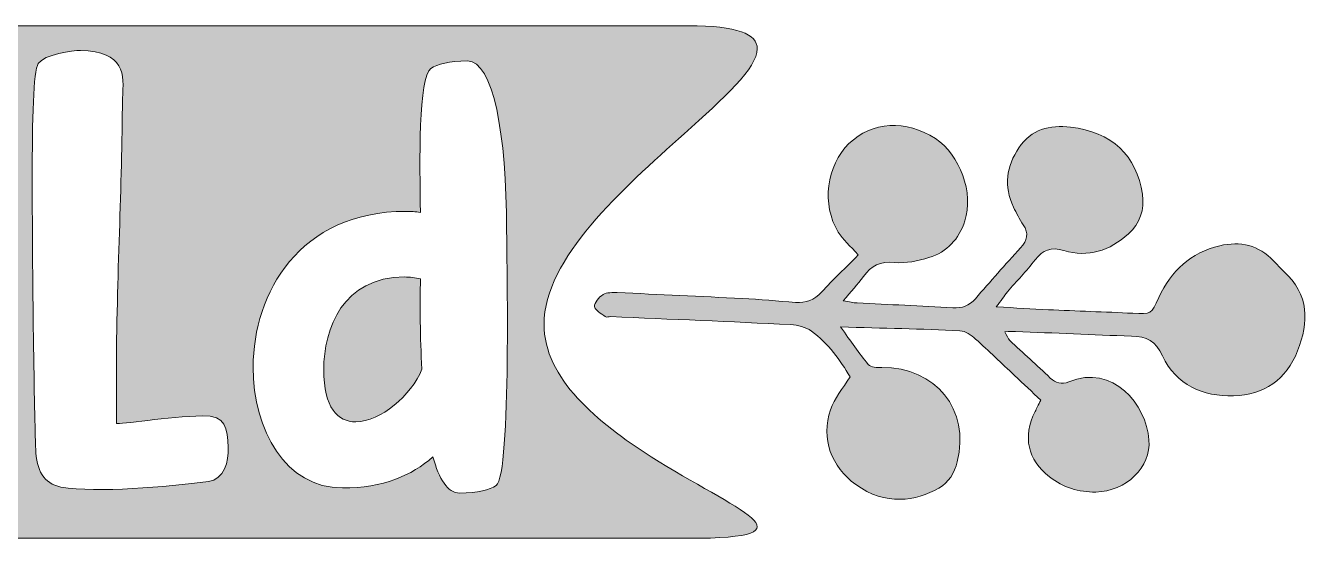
# Model space of a CAD drawing. Header units: inches. Extents: x 52 to 1027, y -905 to -175.
# Drawn here: x 666.9 to 883.8, y -750.9 to -664.4 of the extents above; entities that cross this region are included whole.
import ezdxf

# ---------------------------------------------------------------- set-up
doc = ezdxf.new("R2010")
doc.units = ezdxf.units.IN
doc.header["$MEASUREMENT"] = 0
doc.layers.add('Layer 1', color=7, linetype='Continuous')

# ---------------------------------------------------------------- blocks, each defined once
blk = doc.blocks.new('block 2')
at = {"layer": 'Layer 1', "true_color": 0x020202}
h = blk.add_hatch(color=18, dxfattribs=at)
h.dxf.hatch_style = 2
edge = h.paths.add_edge_path()
edge.add_spline(control_points=[(271.62, -750.95), (271.62, -750.95), (778.83, -750.95), (778.83, -750.95), (801.28, -750.95), (786.96, -746.29), (772.57, -737.17), (763.55, -731.44), (754.49, -723.96), (754.49, -714.79), (754.49, -703.69), (767.75, -691.97), (778.17, -682.63), (784.94, -676.58), (790.51, -671.52), (790.51, -668.28), (790.51, -665.81), (787.26, -664.39), (778.83, -664.39), (778.83, -664.39), (271.62, -664.39), (271.62, -664.39), (263.18, -664.39), (259.94, -665.81), (259.94, -668.28), (259.94, -671.52), (265.51, -676.58), (272.28, -682.63), (282.7, -691.97), (295.96, -703.69), (295.96, -714.79), (295.96, -723.96), (286.9, -731.44), (277.88, -737.17), (263.49, -746.29), (249.15, -750.95), (271.62, -750.95)], knot_values=[0, 0, 0, 0, 1, 1, 1, 2, 2, 2, 3, 3, 3, 4, 4, 4, 5, 5, 5, 6, 6, 6, 7, 7, 7, 8, 8, 8, 9, 9, 9, 10, 10, 10, 11, 11, 11, 12, 12, 12, 12], degree=3, periodic=1)
edge = h.paths.add_edge_path()
edge.add_spline(control_points=[(731.16, -695.74), (732.01, -695.74), (732.77, -695.82), (733.62, -695.91), (733.45, -687.53), (733.28, -673.06), (735.39, -671.62), (736.49, -670.86), (738.44, -670.35), (741.57, -670.35), (745.89, -670.35), (748.17, -682.62), (748.17, -698.96), (748.17, -702.25), (749.02, -740.25), (746.4, -742.03), (745.3, -742.79), (743.35, -743.3), (740.22, -743.3), (738.19, -743.3), (736.75, -740.93), (735.73, -737.21), (732.09, -740.34), (727.35, -742.45), (720.42, -742.45), (710.85, -742.45), (705.35, -732.72), (705.35, -722.06), (705.35, -709.53), (713.14, -695.74), (731.16, -695.74)], knot_values=[0, 0, 0, 0, 1, 1, 1, 2, 2, 2, 3, 3, 3, 4, 4, 4, 5, 5, 5, 6, 6, 6, 7, 7, 7, 8, 8, 8, 9, 9, 9, 10, 10, 10, 10], degree=3, periodic=1)
edge = h.paths.add_edge_path()
edge.add_spline(control_points=[(669.05, -670.77), (669.98, -669.25), (674.97, -668.57), (676.16, -668.57), (683.69, -668.83), (683.6, -672.47), (683.26, -676.7), (683.26, -691.59), (682.25, -706.49), (682.25, -723.67), (682.25, -723.67), (682.25, -731.54), (682.25, -731.54), (682.76, -731.79), (691.13, -730.35), (696.72, -730.27), (700.87, -730.18), (700.95, -732.38), (701.12, -735.6), (701.29, -737.97), (700.44, -741.01), (697.82, -741.35), (690.54, -742.29), (679.2, -743.3), (672.85, -742.29), (669.98, -741.69), (668.71, -739.49), (668.62, -735.85), (668.45, -732.64), (668.03, -708.43), (668.03, -690.24), (668.03, -680.17), (668.2, -672.13), (669.05, -670.77)], knot_values=[0, 0, 0, 0, 1, 1, 1, 2, 2, 2, 3, 3, 3, 4, 4, 4, 5, 5, 5, 6, 6, 6, 7, 7, 7, 8, 8, 8, 9, 9, 9, 10, 10, 10, 11, 11, 11, 11], degree=3, periodic=1)
edge = h.paths.add_edge_path()
edge.add_spline(control_points=[(620.98, -677.88), (621.06, -675.6), (623.94, -673.99), (626.9, -673.99), (630.03, -673.99), (633.42, -675.43), (633.25, -679.24), (632.91, -695.32), (632.91, -707.08), (633.76, -723.41), (634.18, -732.3), (636.89, -735.85), (641.21, -735.85), (648.15, -735.85), (648.15, -718.93), (648.15, -703.19), (648.15, -691.85), (647.47, -682.71), (647.21, -679.24), (647.04, -675.43), (652.88, -673.99), (656.01, -673.99), (658.98, -673.99), (661.85, -675.6), (661.94, -677.88), (662.28, -695.06), (662.28, -706.66), (661.43, -724.09), (660.76, -737.88), (650.68, -744.91), (641.46, -744.91), (628.68, -744.91), (622.25, -737.88), (621.49, -724.09), (620.47, -706.49), (620.64, -695.06), (620.98, -677.88)], knot_values=[0, 0, 0, 0, 1, 1, 1, 2, 2, 2, 3, 3, 3, 4, 4, 4, 5, 5, 5, 6, 6, 6, 7, 7, 7, 8, 8, 8, 9, 9, 9, 10, 10, 10, 11, 11, 11, 12, 12, 12, 12], degree=3, periodic=1)
edge = h.paths.add_edge_path()
edge.add_spline(control_points=[(596.44, -674.41), (609.64, -674.41), (615.65, -687.87), (615.65, -702.93), (615.65, -721.89), (606.08, -743.3), (588.82, -743.3), (574.86, -743.3), (567.92, -728.66), (567.92, -712.92), (567.92, -694.47), (577.39, -674.41), (596.44, -674.41)], knot_values=[0, 0, 0, 0, 1, 1, 1, 2, 2, 2, 3, 3, 3, 4, 4, 4, 4], degree=3, periodic=1)
edge = h.paths.add_edge_path()
edge.add_spline(control_points=[(497.34, -676.95), (497.17, -673.99), (500.81, -671.96), (503.68, -671.87), (507.24, -671.79), (510.88, -672.8), (511.3, -675.77), (513.42, -690.49), (516.55, -707.33), (518.75, -719.18), (521.37, -710.72), (526.62, -692.18), (529.33, -683.38), (530.76, -679.49), (535.76, -679.32), (537.11, -683.38), (539.82, -692.18), (543.2, -710.72), (545.83, -719.18), (548.03, -707.33), (551.16, -690.49), (553.28, -675.77), (553.7, -672.8), (557.34, -671.2), (560.89, -671.28), (563.77, -671.37), (566.82, -671.79), (567.75, -675.26), (567.32, -682.54), (558.44, -721.13), (553.44, -737.54), (552.09, -742.37), (548.62, -743.13), (545.66, -743.05), (542.7, -742.96), (540.24, -742.29), (538.8, -737.97), (536.94, -732.64), (535.67, -722.57), (532.46, -711.9), (532.46, -711.9), (532.12, -711.9), (532.12, -711.9), (528.9, -722.57), (524.25, -732.89), (522.47, -738.14), (520.95, -742.54), (518.58, -743.13), (515.62, -743.22), (512.65, -743.3), (509.18, -742.54), (507.83, -737.71), (502.84, -721.3), (496.57, -684.57), (497.34, -676.95)], knot_values=[0, 0, 0, 0, 1, 1, 1, 2, 2, 2, 3, 3, 3, 4, 4, 4, 5, 5, 5, 6, 6, 6, 7, 7, 7, 8, 8, 8, 9, 9, 9, 10, 10, 10, 11, 11, 11, 12, 12, 12, 13, 13, 13, 14, 14, 14, 15, 15, 15, 16, 16, 16, 17, 17, 17, 18, 18, 18, 18], degree=3, periodic=1)
edge = h.paths.add_edge_path()
edge.add_spline(control_points=[(435.3, -673.48), (440.72, -672.72), (465.26, -672.63), (468.99, -674.07), (468.9, -674.07), (468.9, -673.99), (468.9, -673.99), (468.9, -673.99), (469.07, -674.07), (469.07, -674.07), (469.07, -674.07), (469.24, -674.16), (469.24, -674.16), (469.24, -674.16), (469.16, -674.16), (469.07, -674.07), (469.07, -674.07), (468.99, -674.07), (468.99, -674.07), (470.76, -674.75), (471.86, -677.29), (471.86, -679.15), (471.86, -681.44), (470.68, -683.55), (467.21, -684.06), (467.21, -684.06), (467.13, -684.06), (467.13, -684.06), (465.09, -684.48), (465.09, -684.57), (458.66, -684.65), (458.66, -684.65), (458.24, -739.32), (458.24, -739.32), (458.07, -742.62), (455.11, -744.23), (452.06, -744.23), (449.18, -744.23), (445.97, -742.79), (445.88, -739.66), (444.95, -720.11), (444.61, -704.46), (444.61, -684.65), (436.66, -684.57), (434.37, -684.31), (433.78, -684.06), (431.67, -683.13), (430.31, -680.76), (430.31, -678.73), (430.31, -676.44), (431.67, -673.99), (435.3, -673.48)], knot_values=[0, 0, 0, 0, 1, 1, 1, 2, 2, 2, 3, 3, 3, 4, 4, 4, 5, 5, 5, 6, 6, 6, 7, 7, 7, 8, 8, 8, 9, 9, 9, 10, 10, 10, 11, 11, 11, 12, 12, 12, 13, 13, 13, 14, 14, 14, 15, 15, 15, 16, 16, 16, 17, 17, 17, 17], degree=3, periodic=1)
edge = h.paths.add_edge_path()
edge.add_spline(control_points=[(413.64, -686.09), (413.05, -684.14), (412.45, -682.96), (408.73, -682.96), (405.26, -682.96), (402.47, -684.48), (400.86, -686.26), (394.09, -693.37), (385.96, -686.6), (390.96, -680.17), (394.94, -675.09), (401.62, -671.45), (408.73, -671.45), (417.62, -671.45), (424.47, -675.94), (426.42, -683.04), (427.94, -688.8), (427.26, -696.16), (426.5, -702.59), (425.74, -708.86), (424.64, -715.71), (424.89, -721.8), (425.15, -727.56), (424.73, -731.2), (427.09, -733.31), (432.51, -737.63), (426.92, -745.5), (419.39, -741.95), (416.69, -739.58), (414.91, -736.7), (413.72, -733.65), (410.08, -738.65), (405.26, -742.45), (398.74, -742.45), (386.81, -742.45), (383.68, -729.34), (383.68, -721.21), (383.68, -708.6), (390.62, -689.14), (409.24, -689.14), (410.76, -689.14), (412.37, -689.22), (414.15, -689.56), (414.06, -688.29), (413.89, -687.11), (413.64, -686.09)], knot_values=[0, 0, 0, 0, 1, 1, 1, 2, 2, 2, 3, 3, 3, 4, 4, 4, 5, 5, 5, 6, 6, 6, 7, 7, 7, 8, 8, 8, 9, 9, 9, 10, 10, 10, 11, 11, 11, 12, 12, 12, 13, 13, 13, 14, 14, 14, 15, 15, 15, 15], degree=3, periodic=1)
edge = h.paths.add_edge_path()
edge.add_spline(control_points=[(336.46, -686.51), (336.46, -686.51), (336.54, -673.06), (336.54, -673.06), (336.63, -669.84), (339.84, -668.32), (343.4, -668.4), (346.87, -668.49), (350.59, -670.27), (350.68, -673.23), (350.68, -675.68), (350.59, -680.59), (350.34, -685.92), (350.08, -689.39), (349.91, -692.86), (349.74, -696.25), (351.94, -695.57), (354.23, -695.15), (356.6, -695.15), (365.49, -695.15), (372.43, -699.63), (374.29, -706.74), (376.23, -713.68), (373.27, -731.28), (377.25, -734.84), (382.66, -739.15), (377.08, -747.02), (369.55, -743.47), (358.63, -733.4), (364.3, -719.6), (361.51, -709.79), (360.91, -707.84), (360.32, -706.66), (356.6, -706.66), (353.38, -706.66), (350.84, -708.01), (349.15, -709.53), (349.07, -713.51), (348.98, -717.49), (348.98, -721.47), (348.98, -724.17), (348.9, -727.22), (349.07, -730.18), (349.15, -732.64), (349.24, -735.43), (349.24, -737.21), (349.15, -739.15), (348.98, -740.85), (348.31, -742.03), (346.61, -743.47), (344.33, -744.32), (342.47, -744.32), (339.34, -744.23), (336.71, -742.88), (336.46, -739.58), (335.44, -724.43), (336.37, -704.2), (336.46, -686.51)], knot_values=[0, 0, 0, 0, 1, 1, 1, 2, 2, 2, 3, 3, 3, 4, 4, 4, 5, 5, 5, 6, 6, 6, 7, 7, 7, 8, 8, 8, 9, 9, 9, 10, 10, 10, 11, 11, 11, 12, 12, 12, 13, 13, 13, 14, 14, 14, 15, 15, 15, 16, 16, 16, 17, 17, 17, 18, 18, 18, 19, 19, 19, 19], degree=3, periodic=1)
edge = h.paths.add_edge_path()
edge.add_spline(control_points=[(292.79, -684.06), (290.68, -683.13), (289.32, -680.76), (289.32, -678.73), (289.32, -676.44), (290.68, -673.99), (294.31, -673.48), (299.73, -672.72), (324.27, -672.63), (328, -674.07), (327.91, -674.07), (327.91, -673.99), (327.91, -673.99), (327.91, -673.99), (328.08, -674.07), (328.08, -674.07), (328.08, -674.07), (328.25, -674.16), (328.25, -674.16), (328.25, -674.16), (328.17, -674.16), (328.08, -674.07), (328.08, -674.07), (328, -674.07), (328, -674.07), (329.77, -674.75), (330.87, -677.29), (330.87, -679.15), (330.87, -681.44), (329.69, -683.55), (326.22, -684.06), (326.22, -684.06), (326.14, -684.06), (326.14, -684.06), (324.1, -684.48), (324.1, -684.57), (317.67, -684.65), (317.67, -684.65), (317.25, -739.32), (317.25, -739.32), (317.08, -742.62), (314.12, -744.23), (311.07, -744.23), (308.19, -744.23), (304.98, -742.79), (304.89, -739.66), (303.96, -720.11), (303.62, -704.46), (303.62, -684.65), (295.67, -684.57), (293.38, -684.31), (292.79, -684.06)], knot_values=[0, 0, 0, 0, 1, 1, 1, 2, 2, 2, 3, 3, 3, 4, 4, 4, 5, 5, 5, 6, 6, 6, 7, 7, 7, 8, 8, 8, 9, 9, 9, 10, 10, 10, 11, 11, 11, 12, 12, 12, 13, 13, 13, 14, 14, 14, 15, 15, 15, 16, 16, 16, 17, 17, 17, 17], degree=3, periodic=1)
h = blk.add_hatch(color=18, dxfattribs=at)
h.dxf.hatch_style = 2
edge = h.paths.add_edge_path()
edge.add_spline(control_points=[(834.16, -716.01), (840.68, -716.28), (847.2, -716.63), (853.73, -716.79), (856.28, -716.85), (857.82, -717.64), (858.98, -720.13), (861.29, -725.1), (865.79, -727.04), (870.99, -726.88), (876.07, -726.72), (879.91, -724.11), (881.8, -719.31), (883.71, -714.46), (883.78, -709.76), (879.46, -705.9), (878.84, -705.35), (878.32, -704.7), (877.75, -704.1), (875.22, -701.44), (872.11, -700.74), (868.64, -701.55), (863.74, -702.7), (860.45, -705.81), (858.36, -710.29), (857.04, -713.12), (857.06, -713.1), (853.98, -712.95), (849.21, -712.72), (844.45, -712.56), (839.69, -712.34), (836.91, -712.22), (834.14, -712.04), (830.9, -711.87), (831.7, -710.78), (832.2, -710.03), (832.78, -709.35), (834.32, -707.53), (835.99, -705.81), (837.45, -703.93), (838.76, -702.22), (840.18, -701.73), (842.3, -702.35), (846.42, -703.57), (850.07, -702.41), (853.2, -699.53), (855.16, -697.73), (855.98, -695.54), (855.58, -692.82), (854.66, -686.35), (850.34, -682.26), (843.45, -681.52), (839.93, -681.14), (836.78, -681.87), (834.71, -684.99), (832.62, -688.13), (832.11, -691.51), (833.8, -695.02), (834.29, -696.04), (834.83, -697.06), (835.45, -698.01), (836.41, -699.47), (836.16, -700.64), (835.01, -701.89), (832.41, -704.71), (829.87, -707.59), (827.37, -710.5), (826.32, -711.73), (825.11, -712.1), (823.53, -712.01), (818.15, -711.69), (812.77, -711.48), (807.39, -711.21), (806.74, -711.18), (806.09, -711.01), (805.02, -710.84), (806.36, -709.26), (807.49, -708.07), (808.45, -706.76), (809.79, -704.95), (811.3, -704.09), (813.72, -704.36), (815.61, -704.56), (817.66, -704.12), (819.51, -703.55), (822.57, -702.61), (824.59, -700.41), (825.59, -697.36), (827.12, -692.69), (824.75, -686.16), (820.61, -683.45), (815.69, -680.23), (809.83, -680.57), (806.01, -684.3), (802.2, -688.02), (801.34, -694.62), (804.2, -699.24), (805, -700.53), (806.2, -701.56), (807.56, -703.1), (805.41, -705.27), (803.3, -707.23), (801.38, -709.37), (800.14, -710.76), (798.73, -711.24), (796.98, -711.11), (793.98, -710.88), (790.98, -710.61), (787.98, -710.46), (780.95, -710.09), (773.91, -709.77), (766.87, -709.46), (766.06, -709.43), (765.1, -709.41), (764.46, -709.8), (763.78, -710.21), (762.96, -711.17), (763.03, -711.81), (763.09, -712.44), (764.15, -713.01), (764.84, -713.52), (765.03, -713.67), (765.44, -713.5), (765.75, -713.52), (775.89, -713.95), (786.04, -714.36), (796.18, -714.87), (797.36, -714.93), (798.71, -715.27), (799.66, -715.95), (802.56, -718.02), (804.51, -720.93), (806.21, -723.67), (804.94, -725.74), (803.5, -727.35), (802.88, -729.24), (801.26, -734.17), (803.01, -738.83), (807.15, -741.86), (812.19, -745.54), (817.29, -744.65), (821.18, -742.48), (822.88, -741.53), (823.82, -739.92), (824.29, -738.02), (826.48, -729.22), (820.69, -722.02), (811.53, -722.12), (810.76, -722.13), (809.67, -722.06), (809.27, -721.58), (807.7, -719.73), (806.35, -717.69), (804.58, -715.26), (811.78, -715.46), (818.27, -715.6), (824.76, -715.9), (825.66, -715.94), (826.65, -716.66), (827.39, -717.31), (829.64, -719.3), (831.79, -721.4), (833.98, -723.46), (835.47, -724.86), (836.96, -726.26), (838.39, -727.61), (837.99, -728.44), (837.72, -729), (837.45, -729.55), (835.34, -733.82), (836.16, -737.65), (839.88, -740.57), (842.17, -742.36), (844.84, -743.19), (847.71, -743.13), (852.84, -743.02), (857.04, -738.92), (856.69, -734.34), (856.23, -728.35), (850.61, -721.43), (843.13, -724.52), (841.9, -725.03), (840.95, -724.74), (840.02, -723.88), (837.75, -721.75), (835.43, -719.68), (833.16, -717.55), (832.84, -717.25), (832.7, -716.75), (832.33, -716.08), (833.18, -716.05), (833.67, -715.99), (834.16, -716.01)], knot_values=[0, 0, 0, 0, 1, 1, 1, 2, 2, 2, 3, 3, 3, 4, 4, 4, 5, 5, 5, 6, 6, 6, 7, 7, 7, 8, 8, 8, 9, 9, 9, 10, 10, 10, 11, 11, 11, 12, 12, 12, 13, 13, 13, 14, 14, 14, 15, 15, 15, 16, 16, 16, 17, 17, 17, 18, 18, 18, 19, 19, 19, 20, 20, 20, 21, 21, 21, 22, 22, 22, 23, 23, 23, 24, 24, 24, 25, 25, 25, 26, 26, 26, 27, 27, 27, 28, 28, 28, 29, 29, 29, 30, 30, 30, 31, 31, 31, 32, 32, 32, 33, 33, 33, 34, 34, 34, 35, 35, 35, 36, 36, 36, 37, 37, 37, 38, 38, 38, 39, 39, 39, 40, 40, 40, 41, 41, 41, 42, 42, 42, 43, 43, 43, 44, 44, 44, 45, 45, 45, 46, 46, 46, 47, 47, 47, 48, 48, 48, 49, 49, 49, 50, 50, 50, 51, 51, 51, 52, 52, 52, 53, 53, 53, 54, 54, 54, 55, 55, 55, 56, 56, 56, 57, 57, 57, 58, 58, 58, 59, 59, 59, 60, 60, 60, 61, 61, 61, 62, 62, 62, 63, 63, 63, 64, 64, 64, 64], degree=3, periodic=1)
h = blk.add_hatch(color=18, dxfattribs=at)
h.dxf.hatch_style = 2
edge = h.paths.add_edge_path()
edge.add_spline(control_points=[(722.7, -731.28), (726.85, -731.28), (732.09, -726.8), (733.87, -722.4), (733.53, -716.98), (733.53, -711.48), (733.62, -707.16), (732.77, -706.91), (731.84, -706.82), (730.91, -706.82), (720.5, -706.82), (717.28, -715.54), (717.28, -722.48), (717.28, -728.91), (719.65, -731.28), (722.7, -731.28)], knot_values=[0, 0, 0, 0, 1, 1, 1, 2, 2, 2, 3, 3, 3, 4, 4, 4, 5, 5, 5, 5], degree=3, periodic=1)
at = {"layer": 'Layer 1', "lineweight": 0}
for points, knots in [([(271.62, -750.95), (271.62, -750.95), (778.83, -750.95), (778.83, -750.95), (801.28, -750.95), (786.96, -746.29), (772.57, -737.17), (763.55, -731.44), (754.49, -723.96), (754.49, -714.79), (754.49, -703.69), (767.75, -691.97), (778.17, -682.63), (784.94, -676.58), (790.51, -671.52), (790.51, -668.28), (790.51, -665.81), (787.26, -664.39), (778.83, -664.39), (778.83, -664.39), (271.62, -664.39), (271.62, -664.39), (263.18, -664.39), (259.94, -665.81), (259.94, -668.28), (259.94, -671.52), (265.51, -676.58), (272.28, -682.63), (282.7, -691.97), (295.96, -703.69), (295.96, -714.79), (295.96, -723.96), (286.9, -731.44), (277.88, -737.17), (263.49, -746.29), (249.15, -750.95), (271.62, -750.95)], [0, 0, 0, 0, 1, 1, 1, 2, 2, 2, 3, 3, 3, 4, 4, 4, 5, 5, 5, 6, 6, 6, 7, 7, 7, 8, 8, 8, 9, 9, 9, 10, 10, 10, 11, 11, 11, 12, 12, 12, 12]), ([(669.05, -670.77), (669.98, -669.25), (674.97, -668.57), (676.16, -668.57), (683.69, -668.83), (683.6, -672.47), (683.26, -676.7), (683.26, -691.59), (682.25, -706.49), (682.25, -723.67), (682.25, -723.67), (682.25, -731.54), (682.25, -731.54), (682.76, -731.79), (691.13, -730.35), (696.72, -730.27), (700.87, -730.18), (700.95, -732.38), (701.12, -735.6), (701.29, -737.97), (700.44, -741.01), (697.82, -741.35), (690.54, -742.29), (679.2, -743.3), (672.85, -742.29), (669.98, -741.69), (668.71, -739.49), (668.62, -735.85), (668.45, -732.64), (668.03, -708.43), (668.03, -690.24), (668.03, -680.17), (668.2, -672.13), (669.05, -670.77)], [0, 0, 0, 0, 1, 1, 1, 2, 2, 2, 3, 3, 3, 4, 4, 4, 5, 5, 5, 6, 6, 6, 7, 7, 7, 8, 8, 8, 9, 9, 9, 10, 10, 10, 11, 11, 11, 11]), ([(731.16, -695.74), (732.01, -695.74), (732.77, -695.82), (733.62, -695.91), (733.45, -687.53), (733.28, -673.06), (735.39, -671.62), (736.49, -670.86), (738.44, -670.35), (741.57, -670.35), (745.89, -670.35), (748.17, -682.62), (748.17, -698.96), (748.17, -702.25), (749.02, -740.25), (746.4, -742.03), (745.3, -742.79), (743.35, -743.3), (740.22, -743.3), (738.19, -743.3), (736.75, -740.93), (735.73, -737.21), (732.09, -740.34), (727.35, -742.45), (720.42, -742.45), (710.85, -742.45), (705.35, -732.72), (705.35, -722.06), (705.35, -709.53), (713.14, -695.74), (731.16, -695.74)], [0, 0, 0, 0, 1, 1, 1, 2, 2, 2, 3, 3, 3, 4, 4, 4, 5, 5, 5, 6, 6, 6, 7, 7, 7, 8, 8, 8, 9, 9, 9, 10, 10, 10, 10]), ([(834.16, -716.01), (840.68, -716.28), (847.2, -716.63), (853.73, -716.79), (856.28, -716.85), (857.82, -717.64), (858.98, -720.13), (861.29, -725.1), (865.79, -727.04), (870.99, -726.88), (876.07, -726.72), (879.91, -724.11), (881.8, -719.31), (883.71, -714.46), (883.78, -709.76), (879.46, -705.9), (878.84, -705.35), (878.32, -704.7), (877.75, -704.1), (875.22, -701.44), (872.11, -700.74), (868.64, -701.55), (863.74, -702.7), (860.45, -705.81), (858.36, -710.29), (857.04, -713.12), (857.06, -713.1), (853.98, -712.95), (849.21, -712.72), (844.45, -712.56), (839.69, -712.34), (836.91, -712.22), (834.14, -712.04), (830.9, -711.87), (831.7, -710.78), (832.2, -710.03), (832.78, -709.35), (834.32, -707.53), (835.99, -705.81), (837.45, -703.93), (838.76, -702.22), (840.18, -701.73), (842.3, -702.35), (846.42, -703.57), (850.07, -702.41), (853.2, -699.53), (855.16, -697.73), (855.98, -695.54), (855.58, -692.82), (854.66, -686.35), (850.34, -682.26), (843.45, -681.52), (839.93, -681.14), (836.78, -681.87), (834.71, -684.99), (832.62, -688.13), (832.11, -691.51), (833.8, -695.02), (834.29, -696.04), (834.83, -697.06), (835.45, -698.01), (836.41, -699.47), (836.16, -700.64), (835.01, -701.89), (832.41, -704.71), (829.87, -707.59), (827.37, -710.5), (826.32, -711.73), (825.11, -712.1), (823.53, -712.01), (818.15, -711.69), (812.77, -711.48), (807.39, -711.21), (806.74, -711.18), (806.09, -711.01), (805.02, -710.84), (806.36, -709.26), (807.49, -708.07), (808.45, -706.76), (809.79, -704.95), (811.3, -704.09), (813.72, -704.36), (815.61, -704.56), (817.66, -704.12), (819.51, -703.55), (822.57, -702.61), (824.59, -700.41), (825.59, -697.36), (827.12, -692.69), (824.75, -686.16), (820.61, -683.45), (815.69, -680.23), (809.83, -680.57), (806.01, -684.3), (802.2, -688.02), (801.34, -694.62), (804.2, -699.24), (805, -700.53), (806.2, -701.56), (807.56, -703.1), (805.41, -705.27), (803.3, -707.23), (801.38, -709.37), (800.14, -710.76), (798.73, -711.24), (796.98, -711.11), (793.98, -710.88), (790.98, -710.61), (787.98, -710.46), (780.95, -710.09), (773.91, -709.77), (766.87, -709.46), (766.06, -709.43), (765.1, -709.41), (764.46, -709.8), (763.78, -710.21), (762.96, -711.17), (763.03, -711.81), (763.09, -712.44), (764.15, -713.01), (764.84, -713.52), (765.03, -713.67), (765.44, -713.5), (765.75, -713.52), (775.89, -713.95), (786.04, -714.36), (796.18, -714.87), (797.36, -714.93), (798.71, -715.27), (799.66, -715.95), (802.56, -718.02), (804.51, -720.93), (806.21, -723.67), (804.94, -725.74), (803.5, -727.35), (802.88, -729.24), (801.26, -734.17), (803.01, -738.83), (807.15, -741.86), (812.19, -745.54), (817.29, -744.65), (821.18, -742.48), (822.88, -741.53), (823.82, -739.92), (824.29, -738.02), (826.48, -729.22), (820.69, -722.02), (811.53, -722.12), (810.76, -722.13), (809.67, -722.06), (809.27, -721.58), (807.7, -719.73), (806.35, -717.69), (804.58, -715.26), (811.78, -715.46), (818.27, -715.6), (824.76, -715.9), (825.66, -715.94), (826.65, -716.66), (827.39, -717.31), (829.64, -719.3), (831.79, -721.4), (833.98, -723.46), (835.47, -724.86), (836.96, -726.26), (838.39, -727.61), (837.99, -728.44), (837.72, -729), (837.45, -729.55), (835.34, -733.82), (836.16, -737.65), (839.88, -740.57), (842.17, -742.36), (844.84, -743.19), (847.71, -743.13), (852.84, -743.02), (857.04, -738.92), (856.69, -734.34), (856.23, -728.35), (850.61, -721.43), (843.13, -724.52), (841.9, -725.03), (840.95, -724.74), (840.02, -723.88), (837.75, -721.75), (835.43, -719.68), (833.16, -717.55), (832.84, -717.25), (832.7, -716.75), (832.33, -716.08), (833.18, -716.05), (833.67, -715.99), (834.16, -716.01)], [0, 0, 0, 0, 1, 1, 1, 2, 2, 2, 3, 3, 3, 4, 4, 4, 5, 5, 5, 6, 6, 6, 7, 7, 7, 8, 8, 8, 9, 9, 9, 10, 10, 10, 11, 11, 11, 12, 12, 12, 13, 13, 13, 14, 14, 14, 15, 15, 15, 16, 16, 16, 17, 17, 17, 18, 18, 18, 19, 19, 19, 20, 20, 20, 21, 21, 21, 22, 22, 22, 23, 23, 23, 24, 24, 24, 25, 25, 25, 26, 26, 26, 27, 27, 27, 28, 28, 28, 29, 29, 29, 30, 30, 30, 31, 31, 31, 32, 32, 32, 33, 33, 33, 34, 34, 34, 35, 35, 35, 36, 36, 36, 37, 37, 37, 38, 38, 38, 39, 39, 39, 40, 40, 40, 41, 41, 41, 42, 42, 42, 43, 43, 43, 44, 44, 44, 45, 45, 45, 46, 46, 46, 47, 47, 47, 48, 48, 48, 49, 49, 49, 50, 50, 50, 51, 51, 51, 52, 52, 52, 53, 53, 53, 54, 54, 54, 55, 55, 55, 56, 56, 56, 57, 57, 57, 58, 58, 58, 59, 59, 59, 60, 60, 60, 61, 61, 61, 62, 62, 62, 63, 63, 63, 64, 64, 64, 64]), ([(722.7, -731.28), (726.85, -731.28), (732.09, -726.8), (733.87, -722.4), (733.53, -716.98), (733.53, -711.48), (733.62, -707.16), (732.77, -706.91), (731.84, -706.82), (730.91, -706.82), (720.5, -706.82), (717.28, -715.54), (717.28, -722.48), (717.28, -728.91), (719.65, -731.28), (722.7, -731.28)], [0, 0, 0, 0, 1, 1, 1, 2, 2, 2, 3, 3, 3, 4, 4, 4, 5, 5, 5, 5])]:
    blk.add_open_spline(points, degree=3, knots=knots, dxfattribs=at)

msp = doc.modelspace()

# ---------------------------------------------------------------- block references
at = {"layer": 'Layer 1'}
msp.add_blockref('block 2', (0, 0), dxfattribs=at)

doc.saveas('drawing.dxf')
